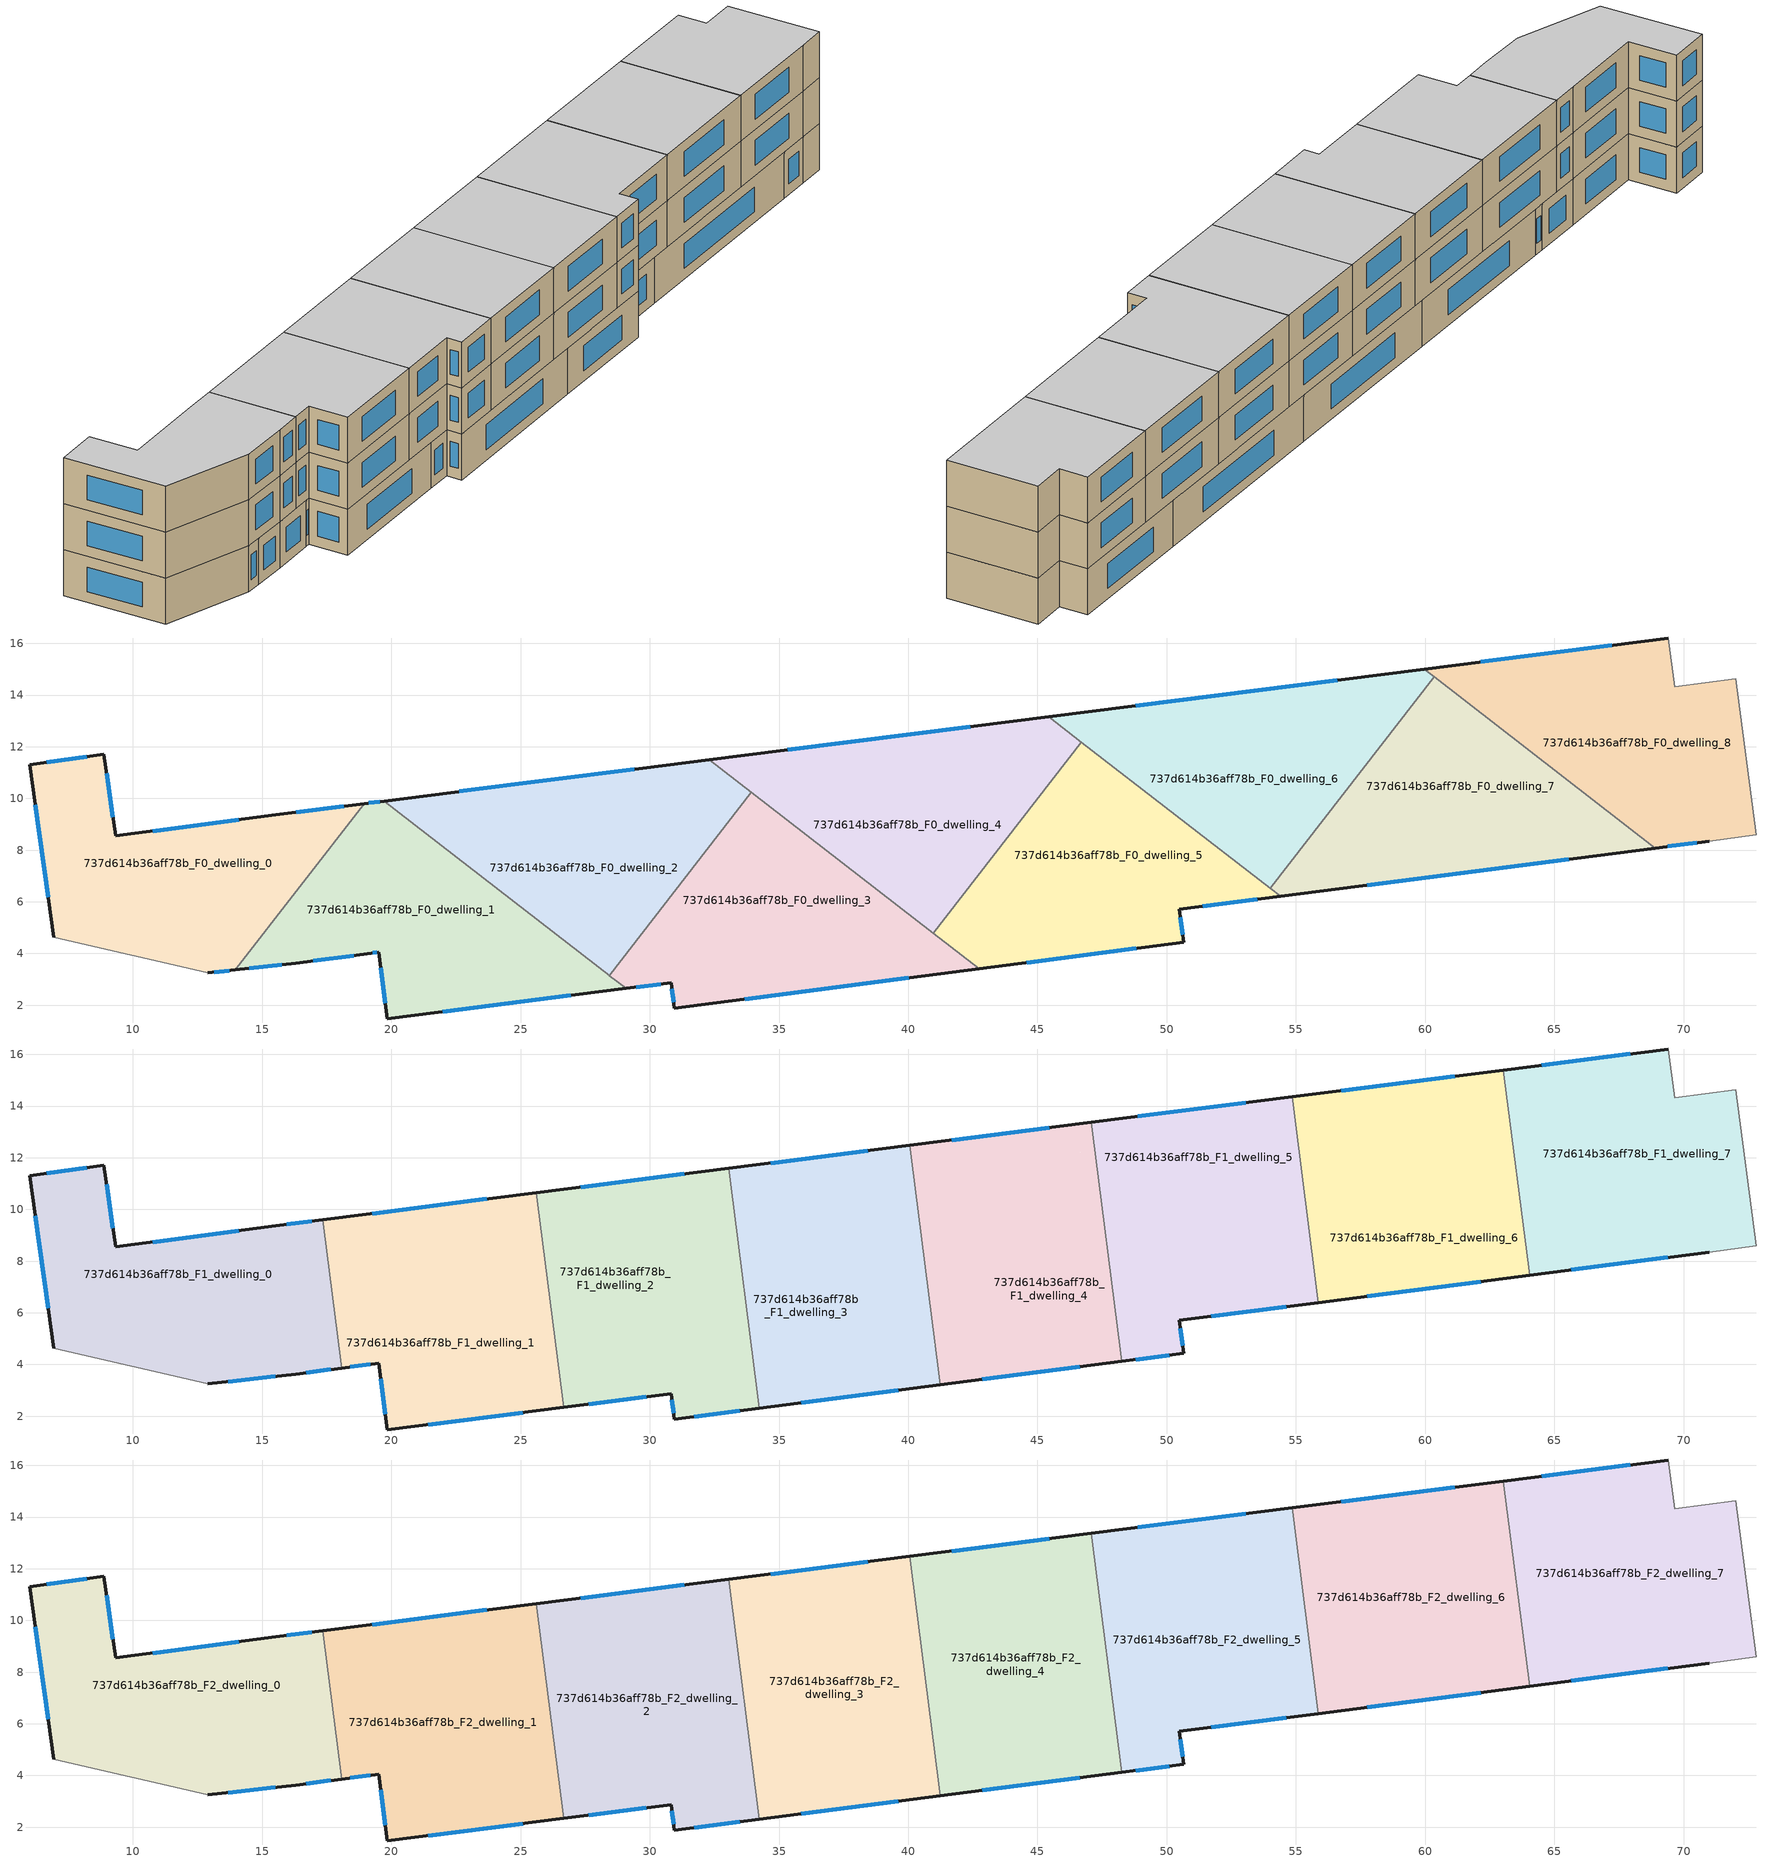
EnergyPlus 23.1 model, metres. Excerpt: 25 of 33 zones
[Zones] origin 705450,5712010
737d614b36aff78b_F0_dwelling_0
 floor ground (EU_floor_Construction): 18.95,9.8 13.96,3.37 12.9,3.25 6.94,4.63 6,11.31 8.87,11.71 9.33,8.55 15.53,9.37 z0
 wall outside (EU_wall_Construction): 18.95,9.8 15.53,9.37 9.33,8.55 8.87,11.71 6,11.31 6.94,4.63 / 12.9,3.25 13.96,3.37 z0:3
 wall to 737d614b36aff78b_F0_dwelling_1 (EU_wall_Construction): 13.96,3.37 18.95,9.8 z0:3
 wall adiabatic (EU_wall_Construction): 6.94,4.63 12.9,3.25 z0:3
 window (EU_Window_Construction): 6.22,9.76 6.72,6.18 / 8.21,11.62 6.66,11.4 / 9.23,9.28 8.98,10.98 / 14.1,9.18 10.77,8.74 / 18.16,9.7 16.32,9.47 / 13.14,3.27 13.72,3.34 z0.69:2.31
737d614b36aff78b_F0_dwelling_1
 floor ground (EU_floor_Construction): 29.08,2.65 19.85,1.47 19.51,4.05 19.22,4.01 16.3,3.63 13.96,3.37 18.95,9.8 19.72,9.9 z0
 wall outside (EU_wall_Construction): 13.96,3.37 16.3,3.63 19.22,4.01 19.51,4.05 19.85,1.47 29.08,2.65 / 19.72,9.9 18.95,9.8 z0:3
 wall to 737d614b36aff78b_F0_dwelling_2 (EU_wall_Construction): 28.44,3.14 19.72,9.9 z0:3
 wall to 737d614b36aff78b_F0_dwelling_3 (EU_wall_Construction): 29.08,2.65 28.44,3.14 z0:3
 window (EU_Window_Construction): 16.98,3.72 18.54,3.92 / 14.51,3.43 15.76,3.57 / 19.54,9.88 19.13,9.82 / 21.98,1.74 26.94,2.37 / 19.58,3.45 19.77,2.07 / 19.29,4.02 19.44,4.04 z0.69:2.31
737d614b36aff78b_F0_dwelling_2
 floor ground (EU_floor_Construction): 33.93,10.24 28.44,3.14 19.72,9.9 32.31,11.5 z0
 wall outside (EU_wall_Construction): 32.31,11.5 19.72,9.9 z0:3
 wall to 737d614b36aff78b_F0_dwelling_3 (EU_wall_Construction): 28.44,3.14 33.93,10.24 z0:3
 wall to 737d614b36aff78b_F0_dwelling_4 (EU_wall_Construction): 33.93,10.24 32.31,11.5 z0:3
 window (EU_Window_Construction): 29.39,11.13 22.63,10.27 z0.69:2.31
737d614b36aff78b_F0_dwelling_3
 floor ground (EU_floor_Construction): 42.75,3.41 30.95,1.88 30.82,2.87 29.08,2.65 28.44,3.14 33.93,10.24 z0
 wall outside (EU_wall_Construction): 29.08,2.65 30.82,2.87 30.95,1.88 42.75,3.41 z0:3
 wall to 737d614b36aff78b_F0_dwelling_5 (EU_wall_Construction): 42.75,3.41 40.97,4.79 z0:3
 wall to 737d614b36aff78b_F0_dwelling_4 (EU_wall_Construction): 40.97,4.79 33.93,10.24 z0:3
 window (EU_Window_Construction): 30.85,2.64 30.92,2.11 / 29.48,2.7 30.42,2.82 / 33.68,2.24 40.02,3.06 z0.69:2.31
737d614b36aff78b_F0_dwelling_4
 floor ground (EU_floor_Construction): 46.69,12.18 40.97,4.79 32.31,11.5 45.43,13.16 z0
 wall outside (EU_wall_Construction): 45.43,13.16 32.31,11.5 z0:3
 wall to 737d614b36aff78b_F0_dwelling_5 (EU_wall_Construction): 40.97,4.79 46.69,12.18 z0:3
 wall to 737d614b36aff78b_F0_dwelling_6 (EU_wall_Construction): 46.69,12.18 45.43,13.16 z0:3
 window (EU_Window_Construction): 42.39,12.78 35.34,11.88 z0.69:2.31
737d614b36aff78b_F0_dwelling_5
 floor ground (EU_floor_Construction): 54.4,6.21 50.49,5.7 50.66,4.43 42.75,3.41 40.97,4.79 46.69,12.18 z0
 wall outside (EU_wall_Construction): 42.75,3.41 50.66,4.43 50.49,5.7 54.4,6.21 z0:3
 wall to 737d614b36aff78b_F0_dwelling_7 (EU_wall_Construction): 54.4,6.21 54.01,6.52 z0:3
 wall to 737d614b36aff78b_F0_dwelling_6 (EU_wall_Construction): 54.01,6.52 46.69,12.18 z0:3
 window (EU_Window_Construction): 44.58,3.65 48.83,4.19 / 51.39,5.82 53.5,6.09 / 50.62,4.73 50.53,5.41 z0.69:2.31
737d614b36aff78b_F0_dwelling_6
 floor ground (EU_floor_Construction): 60.35,14.71 54.01,6.52 45.43,13.16 59.97,15.01 z0
 wall outside (EU_wall_Construction): 59.97,15.01 45.43,13.16 z0:3
 wall to 737d614b36aff78b_F0_dwelling_7 (EU_wall_Construction): 54.01,6.52 60.35,14.71 z0:3
 wall to 737d614b36aff78b_F0_dwelling_8 (EU_wall_Construction): 60.35,14.71 59.97,15.01 z0:3
 window (EU_Window_Construction): 56.6,14.58 48.79,13.59 z0.69:2.31
737d614b36aff78b_F0_dwelling_7
 floor ground (EU_floor_Construction): 68.91,8.08 54.4,6.21 54.01,6.52 60.35,14.71 z0
 wall outside (EU_wall_Construction): 54.4,6.21 68.91,8.08 z0:3
 wall to 737d614b36aff78b_F0_dwelling_8 (EU_wall_Construction): 68.91,8.08 60.35,14.71 z0:3
 window (EU_Window_Construction): 57.76,6.64 65.55,7.65 z0.69:2.31
737d614b36aff78b_F0_dwelling_8
 floor ground (EU_floor_Construction): 72.02,14.63 72.8,8.59 70.99,8.35 68.91,8.08 59.97,15.01 69.41,16.2 69.65,14.32 z0
 wall outside (EU_wall_Construction): 68.91,8.08 70.99,8.35 / 69.41,16.2 59.97,15.01 z0:3
 wall adiabatic (EU_wall_Construction): 70.99,8.35 72.8,8.59 72.02,14.63 69.65,14.32 69.41,16.2 z0:3
 window (EU_Window_Construction): 69.39,8.14 70.51,8.29 / 67.22,15.93 62.15,15.28 z0.69:2.31
737d614b36aff78b_F1_dwelling_0
 floor to 737d614b36aff78b_F0_dwelling_0 (EU_floor_Construction): 17.34,9.6 17.55,7.99 13.97,3.37 12.9,3.25 6.94,4.63 6,11.31 8.87,11.71 9.33,8.55 15.53,9.37 z3
 floor to 737d614b36aff78b_F0_dwelling_1 (EU_floor_Construction): 17.55,7.99 18.07,3.86 16.3,3.63 13.97,3.37 z3
 wall outside (EU_wall_Construction): 17.34,9.6 15.53,9.37 9.33,8.55 8.87,11.71 6,11.31 6.94,4.63 / 12.9,3.25 16.3,3.63 18.07,3.86 z3:6
 wall to 737d614b36aff78b_F1_dwelling_1 (EU_wall_Construction): 18.07,3.86 17.34,9.6 z3:6
 wall adiabatic (EU_wall_Construction): 6.94,4.63 12.9,3.25 z3:6
 window (EU_Window_Construction): 16.92,9.54 15.95,9.42 / 16.71,3.68 17.66,3.81 / 13.68,3.33 15.51,3.54 / 6.22,9.76 6.72,6.18 / 8.21,11.62 6.66,11.4 / 9.23,9.28 8.98,10.98 / 14.1,9.18 10.77,8.74 z3.69:5.31
737d614b36aff78b_F1_dwelling_1
 floor to 737d614b36aff78b_F0_dwelling_1 (EU_floor_Construction): 26.36,4.75 26.67,2.34 19.85,1.47 19.51,4.05 18.07,3.86 17.55,7.99 18.95,9.8 19.72,9.9 z3
 floor to 737d614b36aff78b_F0_dwelling_0 (EU_floor_Construction): 18.95,9.8 17.55,7.99 17.34,9.6 z3
 floor to 737d614b36aff78b_F0_dwelling_2 (EU_floor_Construction): 25.61,10.65 26.36,4.75 19.72,9.9 z3
 wall outside (EU_wall_Construction): 18.07,3.86 19.51,4.05 19.85,1.47 26.67,2.34 / 25.61,10.65 17.34,9.6 z3:6
 wall to 737d614b36aff78b_F1_dwelling_2 (EU_wall_Construction): 26.67,2.34 25.61,10.65 z3:6
 window (EU_Window_Construction): 19.58,3.45 19.77,2.07 / 18.4,3.9 19.17,4 / 23.7,10.4 19.26,9.84 / 21.43,1.67 25.09,2.14 z3.69:5.31
737d614b36aff78b_F1_dwelling_2
 floor to 737d614b36aff78b_F0_dwelling_2 (EU_floor_Construction): 33.14,10.85 33.32,9.45 28.44,3.14 26.36,4.75 25.61,10.65 32.31,11.5 z3
 floor to 737d614b36aff78b_F0_dwelling_1 (EU_floor_Construction): 29.08,2.65 26.67,2.34 26.36,4.75 z3
 floor to 737d614b36aff78b_F0_dwelling_4 (EU_floor_Construction): 33.05,11.59 33.14,10.85 32.31,11.5 z3
 floor to 737d614b36aff78b_F0_dwelling_3 (EU_floor_Construction): 33.32,9.45 34.23,2.31 30.95,1.88 30.82,2.87 29.08,2.65 28.44,3.14 z3
 wall outside (EU_wall_Construction): 26.67,2.34 30.82,2.87 30.95,1.88 34.23,2.31 / 33.05,11.59 25.61,10.65 z3:6
 wall to 737d614b36aff78b_F1_dwelling_3 (EU_wall_Construction): 34.23,2.31 33.05,11.59 z3:6
 window (EU_Window_Construction): 30.85,2.64 30.92,2.11 / 27.63,2.46 29.86,2.75 / 31.33,11.37 27.33,10.86 / 31.71,1.98 33.47,2.21 z3.69:5.31
737d614b36aff78b_F1_dwelling_3
 floor to 737d614b36aff78b_F0_dwelling_3 (EU_floor_Construction): 41.04,4.73 41.24,3.21 34.23,2.31 33.32,9.45 33.93,10.24 z3
 floor to 737d614b36aff78b_F0_dwelling_2 (EU_floor_Construction): 33.93,10.24 33.32,9.45 33.14,10.85 z3
 floor to 737d614b36aff78b_F0_dwelling_4 (EU_floor_Construction): 40.06,12.48 41.03,4.86 40.97,4.79 33.14,10.85 33.05,11.59 z3
 wall outside (EU_wall_Construction): 40.06,12.48 33.05,11.59 / 34.23,2.31 41.24,3.21 z3:6
 wall to 737d614b36aff78b_F1_dwelling_4 (EU_wall_Construction): 41.24,3.21 40.06,12.48 z3:6
 window (EU_Window_Construction): 38.44,12.27 34.67,11.8 / 35.85,2.52 39.61,3 z3.69:5.31
737d614b36aff78b_F1_dwelling_4
 floor to 737d614b36aff78b_F0_dwelling_4 (EU_floor_Construction): 46.69,12.18 41.03,4.86 40.06,12.48 45.43,13.16 z3
 floor to 737d614b36aff78b_F0_dwelling_5 (EU_floor_Construction): 47.29,11.72 48.25,4.12 42.75,3.41 41.04,4.73 41.03,4.86 46.69,12.18 z3
 floor to 737d614b36aff78b_F0_dwelling_6 (EU_floor_Construction): 47.08,13.37 47.29,11.72 45.43,13.16 z3
 floor to 737d614b36aff78b_F0_dwelling_3 (EU_floor_Construction): 42.75,3.41 41.24,3.21 41.04,4.73 z3
 wall outside (EU_wall_Construction): 47.08,13.37 40.06,12.48 / 41.24,3.21 48.25,4.12 z3:6
 wall to 737d614b36aff78b_F1_dwelling_5 (EU_wall_Construction): 48.25,4.12 47.08,13.37 z3:6
 window (EU_Window_Construction): 45.45,13.16 41.68,12.69 / 42.86,3.42 46.63,3.91 z3.69:5.31
737d614b36aff78b_F1_dwelling_5
 floor to 737d614b36aff78b_F0_dwelling_5 (EU_floor_Construction): 54.4,6.21 50.49,5.7 50.66,4.43 48.25,4.12 47.29,11.72 z3
 floor to 737d614b36aff78b_F0_dwelling_6 (EU_floor_Construction): 54.85,14.36 55.59,8.56 54.01,6.52 47.29,11.72 47.08,13.37 z3
 floor to 737d614b36aff78b_F0_dwelling_7 (EU_floor_Construction): 55.59,8.56 55.86,6.4 54.4,6.21 54.01,6.52 z3
 wall outside (EU_wall_Construction): 48.25,4.12 50.66,4.43 50.49,5.7 55.86,6.4 / 54.85,14.36 47.08,13.37 z3:6
 wall to 737d614b36aff78b_F1_dwelling_6 (EU_wall_Construction): 55.86,6.4 54.85,14.36 z3:6
 window (EU_Window_Construction): 50.62,4.73 50.53,5.41 / 48.81,4.19 50.1,4.36 / 53.05,14.13 48.88,13.6 / 51.73,5.86 54.62,6.24 z3.69:5.31
737d614b36aff78b_F1_dwelling_6
 floor to 737d614b36aff78b_F0_dwelling_6 (EU_floor_Construction): 60.35,14.71 55.59,8.56 54.85,14.36 59.97,15.01 z3
 floor to 737d614b36aff78b_F0_dwelling_7 (EU_floor_Construction): 63.42,12.34 64.04,7.45 55.86,6.4 55.59,8.56 60.35,14.71 z3
 floor to 737d614b36aff78b_F0_dwelling_8 (EU_floor_Construction): 63.03,15.39 63.42,12.34 59.97,15.01 z3
 wall outside (EU_wall_Construction): 63.03,15.39 54.85,14.36 / 55.86,6.4 64.04,7.45 z3:6
 wall to 737d614b36aff78b_F1_dwelling_7 (EU_wall_Construction): 64.04,7.45 63.03,15.39 z3:6
 window (EU_Window_Construction): 61.14,15.15 56.75,14.6 / 57.76,6.64 62.15,7.21 z3.69:5.31
737d614b36aff78b_F1_dwelling_7
 floor to 737d614b36aff78b_F0_dwelling_7 (EU_floor_Construction): 68.91,8.08 64.04,7.45 63.42,12.34 z3
 floor to 737d614b36aff78b_F0_dwelling_8 (EU_floor_Construction): 72.02,14.63 72.8,8.59 70.99,8.35 68.91,8.08 63.42,12.34 63.03,15.39 69.41,16.2 69.65,14.32 z3
 wall outside (EU_wall_Construction): 64.04,7.45 70.99,8.35 / 69.41,16.2 63.03,15.39 z3:6
 wall adiabatic (EU_wall_Construction): 70.99,8.35 72.8,8.59 72.02,14.63 69.65,14.32 69.41,16.2 z3:6
 window (EU_Window_Construction): 65.65,7.66 69.38,8.14 / 67.93,16.02 64.51,15.58 z3.69:5.31
737d614b36aff78b_F2_dwelling_0
 floor to 737d614b36aff78b_F1_dwelling_0 (EU_floor_Construction): 17.34,9.6 18.07,3.86 16.3,3.63 12.9,3.25 6.94,4.63 6,11.31 8.87,11.71 9.33,8.55 15.53,9.37 z6
 wall outside (EU_wall_Construction): 17.34,9.6 15.53,9.37 9.33,8.55 8.87,11.71 6,11.31 6.94,4.63 / 12.9,3.25 16.3,3.63 18.07,3.86 z6:9
 wall to 737d614b36aff78b_F2_dwelling_1 (EU_wall_Construction): 18.07,3.86 17.34,9.6 z6:9
 wall adiabatic (EU_wall_Construction): 6.94,4.63 12.9,3.25 z6:9
 window (EU_Window_Construction): 16.92,9.54 15.95,9.42 / 16.71,3.68 17.66,3.81 / 13.68,3.33 15.51,3.54 / 6.22,9.76 6.72,6.18 / 8.21,11.62 6.66,11.4 / 9.23,9.28 8.98,10.98 / 14.1,9.18 10.77,8.74 z6.69:8.31
 ceiling to 737d614b36aff78b_F3_dwelling_0 (EU_floor_Construction): 18.07,3.86 17.34,9.6 15.53,9.37 9.33,8.55 8.87,11.71 6,11.31 6.94,4.63 12.9,3.25 16.3,3.63 z9
737d614b36aff78b_F2_dwelling_1
 floor to 737d614b36aff78b_F1_dwelling_1 (EU_floor_Construction): 25.61,10.65 26.67,2.34 19.85,1.47 19.51,4.05 18.07,3.86 17.34,9.6 z6
 wall outside (EU_wall_Construction): 18.07,3.86 19.51,4.05 19.85,1.47 26.67,2.34 / 25.61,10.65 17.34,9.6 z6:9
 wall to 737d614b36aff78b_F2_dwelling_2 (EU_wall_Construction): 26.67,2.34 25.61,10.65 z6:9
 window (EU_Window_Construction): 19.58,3.45 19.77,2.07 / 18.4,3.9 19.17,4 / 23.7,10.4 19.26,9.84 / 21.43,1.67 25.09,2.14 z6.69:8.31
 ceiling to 737d614b36aff78b_F3_dwelling_1 (EU_floor_Construction): 26.67,2.34 25.61,10.65 17.34,9.6 18.07,3.86 19.51,4.05 19.85,1.47 z9
737d614b36aff78b_F2_dwelling_2
 floor to 737d614b36aff78b_F1_dwelling_2 (EU_floor_Construction): 33.05,11.59 34.23,2.31 30.95,1.88 30.82,2.87 26.67,2.34 25.61,10.65 z6
 wall outside (EU_wall_Construction): 26.67,2.34 30.82,2.87 30.95,1.88 34.23,2.31 / 33.05,11.59 25.61,10.65 z6:9
 wall to 737d614b36aff78b_F2_dwelling_3 (EU_wall_Construction): 34.23,2.31 33.05,11.59 z6:9
 window (EU_Window_Construction): 30.85,2.64 30.92,2.11 / 27.63,2.46 29.86,2.75 / 31.33,11.37 27.33,10.86 / 31.71,1.98 33.47,2.21 z6.69:8.31
 ceiling to 737d614b36aff78b_F3_dwelling_2 (EU_floor_Construction): 34.23,2.31 33.05,11.59 25.61,10.65 26.67,2.34 30.82,2.87 30.95,1.88 z9
737d614b36aff78b_F2_dwelling_3
 floor to 737d614b36aff78b_F1_dwelling_3 (EU_floor_Construction): 40.06,12.48 41.24,3.21 34.23,2.31 33.05,11.59 z6
 wall outside (EU_wall_Construction): 40.06,12.48 33.05,11.59 / 34.23,2.31 41.24,3.21 z6:9
 wall to 737d614b36aff78b_F2_dwelling_4 (EU_wall_Construction): 41.24,3.21 40.06,12.48 z6:9
 window (EU_Window_Construction): 38.44,12.27 34.67,11.8 / 35.85,2.52 39.61,3 z6.69:8.31
 ceiling to 737d614b36aff78b_F3_dwelling_3 (EU_floor_Construction): 41.24,3.21 40.06,12.48 33.05,11.59 34.23,2.31 z9
737d614b36aff78b_F2_dwelling_4
 floor to 737d614b36aff78b_F1_dwelling_4 (EU_floor_Construction): 47.08,13.37 48.25,4.12 41.24,3.21 40.06,12.48 z6
 wall outside (EU_wall_Construction): 47.08,13.37 40.06,12.48 / 41.24,3.21 48.25,4.12 z6:9
 wall to 737d614b36aff78b_F2_dwelling_5 (EU_wall_Construction): 48.25,4.12 47.08,13.37 z6:9
 window (EU_Window_Construction): 45.45,13.16 41.68,12.69 / 42.86,3.42 46.63,3.91 z6.69:8.31
 ceiling to 737d614b36aff78b_F3_dwelling_4 (EU_floor_Construction): 48.25,4.12 47.08,13.37 40.06,12.48 41.24,3.21 z9
737d614b36aff78b_F2_dwelling_5
 floor to 737d614b36aff78b_F1_dwelling_5 (EU_floor_Construction): 54.85,14.36 55.86,6.4 50.49,5.7 50.66,4.43 48.25,4.12 47.08,13.37 z6
 wall outside (EU_wall_Construction): 48.25,4.12 50.66,4.43 50.49,5.7 55.86,6.4 / 54.85,14.36 47.08,13.37 z6:9
 wall to 737d614b36aff78b_F2_dwelling_6 (EU_wall_Construction): 55.86,6.4 54.85,14.36 z6:9
 window (EU_Window_Construction): 50.62,4.73 50.53,5.41 / 48.81,4.19 50.1,4.36 / 53.05,14.13 48.88,13.6 / 51.73,5.86 54.62,6.24 z6.69:8.31
 ceiling to 737d614b36aff78b_F3_dwelling_5 (EU_floor_Construction): 55.86,6.4 54.85,14.36 47.08,13.37 48.25,4.12 50.66,4.43 50.49,5.7 z9
737d614b36aff78b_F2_dwelling_6
 floor to 737d614b36aff78b_F1_dwelling_6 (EU_floor_Construction): 63.03,15.39 64.04,7.45 55.86,6.4 54.85,14.36 z6
 wall outside (EU_wall_Construction): 63.03,15.39 54.85,14.36 / 55.86,6.4 64.04,7.45 z6:9
 wall to 737d614b36aff78b_F2_dwelling_7 (EU_wall_Construction): 64.04,7.45 63.03,15.39 z6:9
 window (EU_Window_Construction): 61.14,15.15 56.75,14.6 / 57.76,6.64 62.15,7.21 z6.69:8.31
 ceiling to 737d614b36aff78b_F3_dwelling_6 (EU_floor_Construction): 64.04,7.45 63.03,15.39 54.85,14.36 55.86,6.4 z9
737d614b36aff78b_F2_dwelling_7
 floor to 737d614b36aff78b_F1_dwelling_7 (EU_floor_Construction): 72.02,14.63 72.8,8.59 70.99,8.35 64.04,7.45 63.03,15.39 69.41,16.2 69.65,14.32 z6
 wall outside (EU_wall_Construction): 64.04,7.45 70.99,8.35 / 69.41,16.2 63.03,15.39 z6:9
 wall adiabatic (EU_wall_Construction): 70.99,8.35 72.8,8.59 72.02,14.63 69.65,14.32 69.41,16.2 z6:9
 window (EU_Window_Construction): 65.65,7.66 69.38,8.14 / 67.93,16.02 64.51,15.58 z6.69:8.31
 ceiling to 737d614b36aff78b_F3_dwelling_7 (EU_floor_Construction): 72.8,8.59 72.02,14.63 69.65,14.32 69.41,16.2 63.03,15.39 64.04,7.45 70.99,8.35 z9
[Building]
EU S2 Campaign: North Axis=0; Terrain=City; Solar Distribution=FullExterior
[Site:Location]
London: Latitude=51.5; Longitude=-0.5; Time Zone=0; Elevation=25
[SizingPeriod:WeatherFileDays]
AnnualSizingPeriod: Begin Month=1; Begin Day of Month=1; End Month=12; End Day of Month=31; Day of Week for Start Day=Monday; Use Weather File Daylight Saving Period=No; Use Weather File Rain and Snow Indicators=No
[MATERIAL]
EU_InternalMass_Material: Roughness=MediumRough; Thickness=0.1; Conductivity=1; Density=1800; Specific Heat=900; Thermal Absorptance=0.9; Solar Absorptance=0.7; Visible Absorptance=0.7
[MATERIAL:NOMASS] Roughness=MediumRough; Thermal Absorptance=0.9; Solar Absorptance=0.7; Visible Absorptance=0.7
Name | Thermal Resistance
EU_wall_NoMass | 0.635353
EU_floor_NoMass | 1.96382
[WINDOWMATERIAL:SIMPLEGLAZINGSYSTEM]
EU_Window_SimpleGlazing: UFactor=2.96269; Solar Heat Gain Coefficient=0.76; Visible Transmittance=0.76
[CONSTRUCTION]
EU_wall_Construction: EU_wall_NoMass
EU_floor_Construction: EU_floor_NoMass
EU_Window_Construction: EU_Window_SimpleGlazing
EU_InternalMass_Construction: EU_InternalMass_Material
[ZONE] Type=1; Multiplier=1; Ceiling Height=autocalculate; Floor Area=autocalculate; Part of Total Floor Area=Yes
Name | Volume
737d614b36aff78b_F0_dwelling_0; 737d614b36aff78b_F0_dwelling_6 | 176.12
737d614b36aff78b_F1_dwelling_0; 737d614b36aff78b_F2_dwelling_0 | 198.133
737d614b36aff78b_F0_dwelling_1 | 176.11
737d614b36aff78b_F1_dwelling_1; 737d614b36aff78b_F2_dwelling_1 | 198.137
737d614b36aff78b_F0_dwelling_2 | 176.133
737d614b36aff78b_F1_dwelling_2; 737d614b36aff78b_F2_dwelling_2 | 198.134
737d614b36aff78b_F0_dwelling_3 | 176.098
737d614b36aff78b_F1_dwelling_3; 737d614b36aff78b_F2_dwelling_3 | 198.123
737d614b36aff78b_F0_dwelling_4 | 176.111
737d614b36aff78b_F1_dwelling_4; 737d614b36aff78b_F2_dwelling_4 | 198.124
737d614b36aff78b_F0_dwelling_5 | 176.121
737d614b36aff78b_F1_dwelling_5; 737d614b36aff78b_F2_dwelling_5 | 198.141
737d614b36aff78b_F1_dwelling_6; 737d614b36aff78b_F2_dwelling_6 | 198.119
737d614b36aff78b_F0_dwelling_7; 737d614b36aff78b_F0_dwelling_8 | 176.119
737d614b36aff78b_F1_dwelling_7; 737d614b36aff78b_F2_dwelling_7 | 198.125
[INTERNALMASS] Construction=EU_InternalMass_Construction
Name | Zone or ZoneList | Surface Area
737d614b36aff78b_F0_dwelling_0_EU_InternalMass | 737d614b36aff78b_F0_dwelling_0 | 58.7049
737d614b36aff78b_F0_dwelling_1_EU_InternalMass | 737d614b36aff78b_F0_dwelling_1 | 58.7054
737d614b36aff78b_F0_dwelling_2_EU_InternalMass | 737d614b36aff78b_F0_dwelling_2 | 58.7121
737d614b36aff78b_F0_dwelling_3_EU_InternalMass | 737d614b36aff78b_F0_dwelling_3 | 58.7016
737d614b36aff78b_F0_dwelling_4_EU_InternalMass | 737d614b36aff78b_F0_dwelling_4 | 58.7023
737d614b36aff78b_F0_dwelling_5_EU_InternalMass | 737d614b36aff78b_F0_dwelling_5 | 58.7058
737d614b36aff78b_F0_dwelling_6_EU_InternalMass | 737d614b36aff78b_F0_dwelling_6 | 58.7092
737d614b36aff78b_F0_dwelling_7_EU_InternalMass | 737d614b36aff78b_F0_dwelling_7 | 58.7037
737d614b36aff78b_F0_dwelling_8_EU_InternalMass | 737d614b36aff78b_F0_dwelling_8 | 58.7058
737d614b36aff78b_F1_dwelling_0_EU_InternalMass | 737d614b36aff78b_F1_dwelling_0 | 66.0441
737d614b36aff78b_F1_dwelling_1_EU_InternalMass | 737d614b36aff78b_F1_dwelling_1 | 66.0457
737d614b36aff78b_F1_dwelling_2_EU_InternalMass | 737d614b36aff78b_F1_dwelling_2 | 66.0445
737d614b36aff78b_F1_dwelling_3_EU_InternalMass | 737d614b36aff78b_F1_dwelling_3 | 66.0405
737d614b36aff78b_F1_dwelling_4_EU_InternalMass | 737d614b36aff78b_F1_dwelling_4 | 66.0413
737d614b36aff78b_F1_dwelling_5_EU_InternalMass | 737d614b36aff78b_F1_dwelling_5 | 66.0466
737d614b36aff78b_F1_dwelling_6_EU_InternalMass | 737d614b36aff78b_F1_dwelling_6 | 66.0398
737d614b36aff78b_F1_dwelling_7_EU_InternalMass | 737d614b36aff78b_F1_dwelling_7 | 66.0414
737d614b36aff78b_F2_dwelling_0_EU_InternalMass | 737d614b36aff78b_F2_dwelling_0 | 66.0441
737d614b36aff78b_F2_dwelling_1_EU_InternalMass | 737d614b36aff78b_F2_dwelling_1 | 66.0457
737d614b36aff78b_F2_dwelling_2_EU_InternalMass | 737d614b36aff78b_F2_dwelling_2 | 66.0445
737d614b36aff78b_F2_dwelling_3_EU_InternalMass | 737d614b36aff78b_F2_dwelling_3 | 66.0405
737d614b36aff78b_F2_dwelling_4_EU_InternalMass | 737d614b36aff78b_F2_dwelling_4 | 66.0413
737d614b36aff78b_F2_dwelling_5_EU_InternalMass | 737d614b36aff78b_F2_dwelling_5 | 66.0466
737d614b36aff78b_F2_dwelling_6_EU_InternalMass | 737d614b36aff78b_F2_dwelling_6 | 66.0398
737d614b36aff78b_F2_dwelling_7_EU_InternalMass | 737d614b36aff78b_F2_dwelling_7 | 66.0414
[OTHEREQUIPMENT] Fuel Type=Electricity; Design Level Calculation Method=Watts/Area; Power per Zone Floor Area=1; Fraction Latent=0; Fraction Radiant=0; Fraction Lost=0; Carbon Dioxide Generation Rate=0; EndUse Subcategory=EU_Step8_InternalGains
Name | Zone or ZoneList or Space or SpaceList | Schedule
EU_Step8_InternalGain_737d614b36aff78b_F0_dwelling_0_f000 | 737d614b36aff78b_F0_dwelling_0 | EU_Step8_GainSchedule_737d614b36aff78b_F0_dwelling_0_f000
EU_Step8_InternalGain_737d614b36aff78b_F0_dwelling_1_f000 | 737d614b36aff78b_F0_dwelling_1 | EU_Step8_GainSchedule_737d614b36aff78b_F0_dwelling_1_f000
EU_Step8_InternalGain_737d614b36aff78b_F0_dwelling_2_f000 | 737d614b36aff78b_F0_dwelling_2 | EU_Step8_GainSchedule_737d614b36aff78b_F0_dwelling_2_f000
EU_Step8_InternalGain_737d614b36aff78b_F0_dwelling_3_f000 | 737d614b36aff78b_F0_dwelling_3 | EU_Step8_GainSchedule_737d614b36aff78b_F0_dwelling_3_f000
EU_Step8_InternalGain_737d614b36aff78b_F0_dwelling_4_f000 | 737d614b36aff78b_F0_dwelling_4 | EU_Step8_GainSchedule_737d614b36aff78b_F0_dwelling_4_f000
EU_Step8_InternalGain_737d614b36aff78b_F0_dwelling_5_f000 | 737d614b36aff78b_F0_dwelling_5 | EU_Step8_GainSchedule_737d614b36aff78b_F0_dwelling_5_f000
EU_Step8_InternalGain_737d614b36aff78b_F0_dwelling_6_f000 | 737d614b36aff78b_F0_dwelling_6 | EU_Step8_GainSchedule_737d614b36aff78b_F0_dwelling_6_f000
EU_Step8_InternalGain_737d614b36aff78b_F0_dwelling_7_f000 | 737d614b36aff78b_F0_dwelling_7 | EU_Step8_GainSchedule_737d614b36aff78b_F0_dwelling_7_f000
EU_Step8_InternalGain_737d614b36aff78b_F0_dwelling_8_f000 | 737d614b36aff78b_F0_dwelling_8 | EU_Step8_GainSchedule_737d614b36aff78b_F0_dwelling_8_f000
EU_Step8_InternalGain_737d614b36aff78b_F1_dwelling_0_f000 | 737d614b36aff78b_F1_dwelling_0 | EU_Step8_GainSchedule_737d614b36aff78b_F1_dwelling_0_f000
EU_Step8_InternalGain_737d614b36aff78b_F1_dwelling_1_f000 | 737d614b36aff78b_F1_dwelling_1 | EU_Step8_GainSchedule_737d614b36aff78b_F1_dwelling_1_f000
EU_Step8_InternalGain_737d614b36aff78b_F1_dwelling_2_f000 | 737d614b36aff78b_F1_dwelling_2 | EU_Step8_GainSchedule_737d614b36aff78b_F1_dwelling_2_f000
EU_Step8_InternalGain_737d614b36aff78b_F1_dwelling_3_f000 | 737d614b36aff78b_F1_dwelling_3 | EU_Step8_GainSchedule_737d614b36aff78b_F1_dwelling_3_f000
EU_Step8_InternalGain_737d614b36aff78b_F1_dwelling_4_f000 | 737d614b36aff78b_F1_dwelling_4 | EU_Step8_GainSchedule_737d614b36aff78b_F1_dwelling_4_f000
EU_Step8_InternalGain_737d614b36aff78b_F1_dwelling_5_f000 | 737d614b36aff78b_F1_dwelling_5 | EU_Step8_GainSchedule_737d614b36aff78b_F1_dwelling_5_f000
EU_Step8_InternalGain_737d614b36aff78b_F1_dwelling_6_f000 | 737d614b36aff78b_F1_dwelling_6 | EU_Step8_GainSchedule_737d614b36aff78b_F1_dwelling_6_f000
EU_Step8_InternalGain_737d614b36aff78b_F1_dwelling_7_f000 | 737d614b36aff78b_F1_dwelling_7 | EU_Step8_GainSchedule_737d614b36aff78b_F1_dwelling_7_f000
EU_Step8_InternalGain_737d614b36aff78b_F2_dwelling_0_f000 | 737d614b36aff78b_F2_dwelling_0 | EU_Step8_GainSchedule_737d614b36aff78b_F2_dwelling_0_f000
EU_Step8_InternalGain_737d614b36aff78b_F2_dwelling_1_f000 | 737d614b36aff78b_F2_dwelling_1 | EU_Step8_GainSchedule_737d614b36aff78b_F2_dwelling_1_f000
EU_Step8_InternalGain_737d614b36aff78b_F2_dwelling_2_f000 | 737d614b36aff78b_F2_dwelling_2 | EU_Step8_GainSchedule_737d614b36aff78b_F2_dwelling_2_f000
EU_Step8_InternalGain_737d614b36aff78b_F2_dwelling_3_f000 | 737d614b36aff78b_F2_dwelling_3 | EU_Step8_GainSchedule_737d614b36aff78b_F2_dwelling_3_f000
EU_Step8_InternalGain_737d614b36aff78b_F2_dwelling_4_f000 | 737d614b36aff78b_F2_dwelling_4 | EU_Step8_GainSchedule_737d614b36aff78b_F2_dwelling_4_f000
EU_Step8_InternalGain_737d614b36aff78b_F2_dwelling_5_f000 | 737d614b36aff78b_F2_dwelling_5 | EU_Step8_GainSchedule_737d614b36aff78b_F2_dwelling_5_f000
EU_Step8_InternalGain_737d614b36aff78b_F2_dwelling_6_f000 | 737d614b36aff78b_F2_dwelling_6 | EU_Step8_GainSchedule_737d614b36aff78b_F2_dwelling_6_f000
EU_Step8_InternalGain_737d614b36aff78b_F2_dwelling_7_f000 | 737d614b36aff78b_F2_dwelling_7 | EU_Step8_GainSchedule_737d614b36aff78b_F2_dwelling_7_f000
[ZONEVENTILATION:DESIGNFLOWRATE] Schedule=EU_AlwaysOn; Design Flow Rate Calculation Method=AirChanges/Hour; Air Changes per Hour=0.555504; Ventilation Type=Natural; Fan Pressure Rise=0; Fan Total Efficiency=1; Constant Term Coefficient=1; Temperature Term Coefficient=0; Velocity Term Coefficient=0; Velocity Squared Term Coefficient=0; Minimum Indoor Temperature=-100; Maximum Indoor Temperature=100; Delta Temperature=-100; Minimum Outdoor Temperature=-100; Maximum Outdoor Temperature=100; Maximum Wind Speed=40
Name | Zone or ZoneList or Space or SpaceList
EU_ConstantAir_737d614b36aff78b_F0_dwelling_0 | 737d614b36aff78b_F0_dwelling_0
EU_ConstantAir_737d614b36aff78b_F0_dwelling_1 | 737d614b36aff78b_F0_dwelling_1
EU_ConstantAir_737d614b36aff78b_F0_dwelling_2 | 737d614b36aff78b_F0_dwelling_2
EU_ConstantAir_737d614b36aff78b_F0_dwelling_3 | 737d614b36aff78b_F0_dwelling_3
EU_ConstantAir_737d614b36aff78b_F0_dwelling_4 | 737d614b36aff78b_F0_dwelling_4
EU_ConstantAir_737d614b36aff78b_F0_dwelling_5 | 737d614b36aff78b_F0_dwelling_5
EU_ConstantAir_737d614b36aff78b_F0_dwelling_6 | 737d614b36aff78b_F0_dwelling_6
EU_ConstantAir_737d614b36aff78b_F0_dwelling_7 | 737d614b36aff78b_F0_dwelling_7
EU_ConstantAir_737d614b36aff78b_F0_dwelling_8 | 737d614b36aff78b_F0_dwelling_8
EU_ConstantAir_737d614b36aff78b_F1_dwelling_0 | 737d614b36aff78b_F1_dwelling_0
EU_ConstantAir_737d614b36aff78b_F1_dwelling_1 | 737d614b36aff78b_F1_dwelling_1
EU_ConstantAir_737d614b36aff78b_F1_dwelling_2 | 737d614b36aff78b_F1_dwelling_2
EU_ConstantAir_737d614b36aff78b_F1_dwelling_3 | 737d614b36aff78b_F1_dwelling_3
EU_ConstantAir_737d614b36aff78b_F1_dwelling_4 | 737d614b36aff78b_F1_dwelling_4
EU_ConstantAir_737d614b36aff78b_F1_dwelling_5 | 737d614b36aff78b_F1_dwelling_5
EU_ConstantAir_737d614b36aff78b_F1_dwelling_6 | 737d614b36aff78b_F1_dwelling_6
EU_ConstantAir_737d614b36aff78b_F1_dwelling_7 | 737d614b36aff78b_F1_dwelling_7
EU_ConstantAir_737d614b36aff78b_F2_dwelling_0 | 737d614b36aff78b_F2_dwelling_0
EU_ConstantAir_737d614b36aff78b_F2_dwelling_1 | 737d614b36aff78b_F2_dwelling_1
EU_ConstantAir_737d614b36aff78b_F2_dwelling_2 | 737d614b36aff78b_F2_dwelling_2
EU_ConstantAir_737d614b36aff78b_F2_dwelling_3 | 737d614b36aff78b_F2_dwelling_3
EU_ConstantAir_737d614b36aff78b_F2_dwelling_4 | 737d614b36aff78b_F2_dwelling_4
EU_ConstantAir_737d614b36aff78b_F2_dwelling_5 | 737d614b36aff78b_F2_dwelling_5
EU_ConstantAir_737d614b36aff78b_F2_dwelling_6 | 737d614b36aff78b_F2_dwelling_6
EU_ConstantAir_737d614b36aff78b_F2_dwelling_7 | 737d614b36aff78b_F2_dwelling_7
[HVACTEMPLATE:THERMOSTAT] Constant Heating Setpoint=20; Constant Cooling Setpoint=50
EU_HeatOnly_737d614b36aff78b_F0_dwelling_0; EU_HeatOnly_737d614b36aff78b_F0_dwelling_1; EU_HeatOnly_737d614b36aff78b_F0_dwelling_2; EU_HeatOnly_737d614b36aff78b_F0_dwelling_3; EU_HeatOnly_737d614b36aff78b_F0_dwelling_4; EU_HeatOnly_737d614b36aff78b_F0_dwelling_5; EU_HeatOnly_737d614b36aff78b_F0_dwelling_6; EU_HeatOnly_737d614b36aff78b_F0_dwelling_7; EU_HeatOnly_737d614b36aff78b_F0_dwelling_8; EU_HeatOnly_737d614b36aff78b_F1_dwelling_0; EU_HeatOnly_737d614b36aff78b_F1_dwelling_1; EU_HeatOnly_737d614b36aff78b_F1_dwelling_2; EU_HeatOnly_737d614b36aff78b_F1_dwelling_3; EU_HeatOnly_737d614b36aff78b_F1_dwelling_4; EU_HeatOnly_737d614b36aff78b_F1_dwelling_5; EU_HeatOnly_737d614b36aff78b_F1_dwelling_6; EU_HeatOnly_737d614b36aff78b_F1_dwelling_7; EU_HeatOnly_737d614b36aff78b_F2_dwelling_0; EU_HeatOnly_737d614b36aff78b_F2_dwelling_1; EU_HeatOnly_737d614b36aff78b_F2_dwelling_2; EU_HeatOnly_737d614b36aff78b_F2_dwelling_3; EU_HeatOnly_737d614b36aff78b_F2_dwelling_4; EU_HeatOnly_737d614b36aff78b_F2_dwelling_5; EU_HeatOnly_737d614b36aff78b_F2_dwelling_6; EU_HeatOnly_737d614b36aff78b_F2_dwelling_7; EU_HeatOnly_737d614b36aff78b_F3_dwelling_0; EU_HeatOnly_737d614b36aff78b_F3_dwelling_1; EU_HeatOnly_737d614b36aff78b_F3_dwelling_2; EU_HeatOnly_737d614b36aff78b_F3_dwelling_3; EU_HeatOnly_737d614b36aff78b_F3_dwelling_4; EU_HeatOnly_737d614b36aff78b_F3_dwelling_5; EU_HeatOnly_737d614b36aff78b_F3_dwelling_6; EU_HeatOnly_737d614b36aff78b_F3_dwelling_7
[HVACTEMPLATE:ZONE:IDEALLOADSAIRSYSTEM] System Availability Schedule=EU_AlwaysOn; Maximum Heating Supply Air Temperature=50; Minimum Cooling Supply Air Temperature=13; Maximum Heating Supply Air Humidity Ratio=0.0156; Minimum Cooling Supply Air Humidity Ratio=0.0077; Heating Limit=NoLimit; Cooling Limit=NoLimit; Heating Availability Schedule=EU_AlwaysOn; Cooling Availability Schedule=EU_CoolingOff; Dehumidification Control Type=ConstantSensibleHeatRatio; Cooling Sensible Heat Ratio=0.7; Dehumidification Setpoint=60; Humidification Control Type=None; Humidification Setpoint=30; Outdoor Air Method=None; Outdoor Air Flow Rate per Person=0.00944; Outdoor Air Flow Rate per Zone Floor Area=0; Outdoor Air Flow Rate per Zone=0; Demand Controlled Ventilation Type=None; Outdoor Air Economizer Type=NoEconomizer; Heat Recovery Type=None; Sensible Heat Recovery Effectiveness=0.7; Latent Heat Recovery Effectiveness=0.65
Name | Template Thermostat
737d614b36aff78b_F0_dwelling_0 | EU_HeatOnly_737d614b36aff78b_F0_dwelling_0
737d614b36aff78b_F0_dwelling_1 | EU_HeatOnly_737d614b36aff78b_F0_dwelling_1
737d614b36aff78b_F0_dwelling_2 | EU_HeatOnly_737d614b36aff78b_F0_dwelling_2
737d614b36aff78b_F0_dwelling_3 | EU_HeatOnly_737d614b36aff78b_F0_dwelling_3
737d614b36aff78b_F0_dwelling_4 | EU_HeatOnly_737d614b36aff78b_F0_dwelling_4
737d614b36aff78b_F0_dwelling_5 | EU_HeatOnly_737d614b36aff78b_F0_dwelling_5
737d614b36aff78b_F0_dwelling_6 | EU_HeatOnly_737d614b36aff78b_F0_dwelling_6
737d614b36aff78b_F0_dwelling_7 | EU_HeatOnly_737d614b36aff78b_F0_dwelling_7
737d614b36aff78b_F0_dwelling_8 | EU_HeatOnly_737d614b36aff78b_F0_dwelling_8
737d614b36aff78b_F1_dwelling_0 | EU_HeatOnly_737d614b36aff78b_F1_dwelling_0
737d614b36aff78b_F1_dwelling_1 | EU_HeatOnly_737d614b36aff78b_F1_dwelling_1
737d614b36aff78b_F1_dwelling_2 | EU_HeatOnly_737d614b36aff78b_F1_dwelling_2
737d614b36aff78b_F1_dwelling_3 | EU_HeatOnly_737d614b36aff78b_F1_dwelling_3
737d614b36aff78b_F1_dwelling_4 | EU_HeatOnly_737d614b36aff78b_F1_dwelling_4
737d614b36aff78b_F1_dwelling_5 | EU_HeatOnly_737d614b36aff78b_F1_dwelling_5
737d614b36aff78b_F1_dwelling_6 | EU_HeatOnly_737d614b36aff78b_F1_dwelling_6
737d614b36aff78b_F1_dwelling_7 | EU_HeatOnly_737d614b36aff78b_F1_dwelling_7
737d614b36aff78b_F2_dwelling_0 | EU_HeatOnly_737d614b36aff78b_F2_dwelling_0
737d614b36aff78b_F2_dwelling_1 | EU_HeatOnly_737d614b36aff78b_F2_dwelling_1
737d614b36aff78b_F2_dwelling_2 | EU_HeatOnly_737d614b36aff78b_F2_dwelling_2
737d614b36aff78b_F2_dwelling_3 | EU_HeatOnly_737d614b36aff78b_F2_dwelling_3
737d614b36aff78b_F2_dwelling_4 | EU_HeatOnly_737d614b36aff78b_F2_dwelling_4
737d614b36aff78b_F2_dwelling_5 | EU_HeatOnly_737d614b36aff78b_F2_dwelling_5
737d614b36aff78b_F2_dwelling_6 | EU_HeatOnly_737d614b36aff78b_F2_dwelling_6
737d614b36aff78b_F2_dwelling_7 | EU_HeatOnly_737d614b36aff78b_F2_dwelling_7
[SIZING:ZONE] Zone Cooling Design Supply Air Temperature Input Method=SupplyAirTemperature; Zone Cooling Design Supply Air Temperature=13; Zone Heating Design Supply Air Temperature Input Method=SupplyAirTemperature; Zone Heating Design Supply Air Temperature=50; Zone Cooling Design Supply Air Humidity Ratio=0.008; Zone Heating Design Supply Air Humidity Ratio=0.008; Cooling Design Air Flow Method=DesignDay; Cooling Design Air Flow Rate=0; Cooling Minimum Air Flow per Zone Floor Area=0.000762; Cooling Minimum Air Flow=0; Cooling Minimum Air Flow Fraction=0.2; Heating Design Air Flow Method=DesignDay; Heating Design Air Flow Rate=0; Heating Maximum Air Flow per Zone Floor Area=0.002032; Heating Maximum Air Flow=0.141576; Heating Maximum Air Flow Fraction=0.3; Account for Dedicated Outdoor Air System=No; Dedicated Outdoor Air System Control Strategy=NeutralSupplyAir; Dedicated Outdoor Air Low Setpoint Temperature for Design=autosize; Dedicated Outdoor Air High Setpoint Temperature for Design=autosize; Zone Load Sizing Method=Sensible Load Only No Latent Load; Zone Latent Cooling Design Supply Air Humidity Ratio Input Method=HumidityRatioDifference; Zone Cooling Design Supply Air Humidity Ratio Difference=0.005; Zone Latent Heating Design Supply Air Humidity Ratio Input Method=HumidityRatioDifference; Zone Humidification Design Supply Air Humidity Ratio Difference=0.005
737d614b36aff78b_F0_dwelling_0; 737d614b36aff78b_F0_dwelling_1; 737d614b36aff78b_F0_dwelling_2; 737d614b36aff78b_F0_dwelling_3; 737d614b36aff78b_F0_dwelling_4; 737d614b36aff78b_F0_dwelling_5; 737d614b36aff78b_F0_dwelling_6; 737d614b36aff78b_F0_dwelling_7; 737d614b36aff78b_F0_dwelling_8; 737d614b36aff78b_F1_dwelling_0; 737d614b36aff78b_F1_dwelling_1; 737d614b36aff78b_F1_dwelling_2; 737d614b36aff78b_F1_dwelling_3; 737d614b36aff78b_F1_dwelling_4; 737d614b36aff78b_F1_dwelling_5; 737d614b36aff78b_F1_dwelling_6; 737d614b36aff78b_F1_dwelling_7; 737d614b36aff78b_F2_dwelling_0; 737d614b36aff78b_F2_dwelling_1; 737d614b36aff78b_F2_dwelling_2; 737d614b36aff78b_F2_dwelling_3; 737d614b36aff78b_F2_dwelling_4; 737d614b36aff78b_F2_dwelling_5; 737d614b36aff78b_F2_dwelling_6; 737d614b36aff78b_F2_dwelling_7
[SCHEDULE:CONSTANT]
Name | Hourly Value
EU_AlwaysOn | 1
EU_CoolingOff | 0
[SCHEDULE:FILE] Column Number=1; Rows to Skip at Top=0; Number of Hours of Data=8760; Column Separator=Comma; Interpolate to Timestep=No; Minutes per Item=60; Adjust Schedule for Daylight Savings=Yes
Name | File
EU_Step8_GainSchedule_737d614b36aff78b_F0_dwelling_0_f000 | ../../schedules/737d614b36aff78b/737d614b36aff78b_F0_dwelling_0_f000_gain.csv
EU_Step8_GainSchedule_737d614b36aff78b_F0_dwelling_1_f000 | ../../schedules/737d614b36aff78b/737d614b36aff78b_F0_dwelling_1_f000_gain.csv
EU_Step8_GainSchedule_737d614b36aff78b_F0_dwelling_2_f000 | ../../schedules/737d614b36aff78b/737d614b36aff78b_F0_dwelling_2_f000_gain.csv
EU_Step8_GainSchedule_737d614b36aff78b_F0_dwelling_3_f000 | ../../schedules/737d614b36aff78b/737d614b36aff78b_F0_dwelling_3_f000_gain.csv
EU_Step8_GainSchedule_737d614b36aff78b_F0_dwelling_4_f000 | ../../schedules/737d614b36aff78b/737d614b36aff78b_F0_dwelling_4_f000_gain.csv
EU_Step8_GainSchedule_737d614b36aff78b_F0_dwelling_5_f000 | ../../schedules/737d614b36aff78b/737d614b36aff78b_F0_dwelling_5_f000_gain.csv
EU_Step8_GainSchedule_737d614b36aff78b_F0_dwelling_6_f000 | ../../schedules/737d614b36aff78b/737d614b36aff78b_F0_dwelling_6_f000_gain.csv
EU_Step8_GainSchedule_737d614b36aff78b_F0_dwelling_7_f000 | ../../schedules/737d614b36aff78b/737d614b36aff78b_F0_dwelling_7_f000_gain.csv
EU_Step8_GainSchedule_737d614b36aff78b_F0_dwelling_8_f000 | ../../schedules/737d614b36aff78b/737d614b36aff78b_F0_dwelling_8_f000_gain.csv
EU_Step8_GainSchedule_737d614b36aff78b_F1_dwelling_0_f000 | ../../schedules/737d614b36aff78b/737d614b36aff78b_F1_dwelling_0_f000_gain.csv
EU_Step8_GainSchedule_737d614b36aff78b_F1_dwelling_1_f000 | ../../schedules/737d614b36aff78b/737d614b36aff78b_F1_dwelling_1_f000_gain.csv
EU_Step8_GainSchedule_737d614b36aff78b_F1_dwelling_2_f000 | ../../schedules/737d614b36aff78b/737d614b36aff78b_F1_dwelling_2_f000_gain.csv
EU_Step8_GainSchedule_737d614b36aff78b_F1_dwelling_3_f000 | ../../schedules/737d614b36aff78b/737d614b36aff78b_F1_dwelling_3_f000_gain.csv
EU_Step8_GainSchedule_737d614b36aff78b_F1_dwelling_4_f000 | ../../schedules/737d614b36aff78b/737d614b36aff78b_F1_dwelling_4_f000_gain.csv
EU_Step8_GainSchedule_737d614b36aff78b_F1_dwelling_5_f000 | ../../schedules/737d614b36aff78b/737d614b36aff78b_F1_dwelling_5_f000_gain.csv
EU_Step8_GainSchedule_737d614b36aff78b_F1_dwelling_6_f000 | ../../schedules/737d614b36aff78b/737d614b36aff78b_F1_dwelling_6_f000_gain.csv
EU_Step8_GainSchedule_737d614b36aff78b_F1_dwelling_7_f000 | ../../schedules/737d614b36aff78b/737d614b36aff78b_F1_dwelling_7_f000_gain.csv
EU_Step8_GainSchedule_737d614b36aff78b_F2_dwelling_0_f000 | ../../schedules/737d614b36aff78b/737d614b36aff78b_F2_dwelling_0_f000_gain.csv
EU_Step8_GainSchedule_737d614b36aff78b_F2_dwelling_1_f000 | ../../schedules/737d614b36aff78b/737d614b36aff78b_F2_dwelling_1_f000_gain.csv
EU_Step8_GainSchedule_737d614b36aff78b_F2_dwelling_2_f000 | ../../schedules/737d614b36aff78b/737d614b36aff78b_F2_dwelling_2_f000_gain.csv
EU_Step8_GainSchedule_737d614b36aff78b_F2_dwelling_3_f000 | ../../schedules/737d614b36aff78b/737d614b36aff78b_F2_dwelling_3_f000_gain.csv
EU_Step8_GainSchedule_737d614b36aff78b_F2_dwelling_4_f000 | ../../schedules/737d614b36aff78b/737d614b36aff78b_F2_dwelling_4_f000_gain.csv
EU_Step8_GainSchedule_737d614b36aff78b_F2_dwelling_5_f000 | ../../schedules/737d614b36aff78b/737d614b36aff78b_F2_dwelling_5_f000_gain.csv
EU_Step8_GainSchedule_737d614b36aff78b_F2_dwelling_6_f000 | ../../schedules/737d614b36aff78b/737d614b36aff78b_F2_dwelling_6_f000_gain.csv
EU_Step8_GainSchedule_737d614b36aff78b_F2_dwelling_7_f000 | ../../schedules/737d614b36aff78b/737d614b36aff78b_F2_dwelling_7_f000_gain.csv
